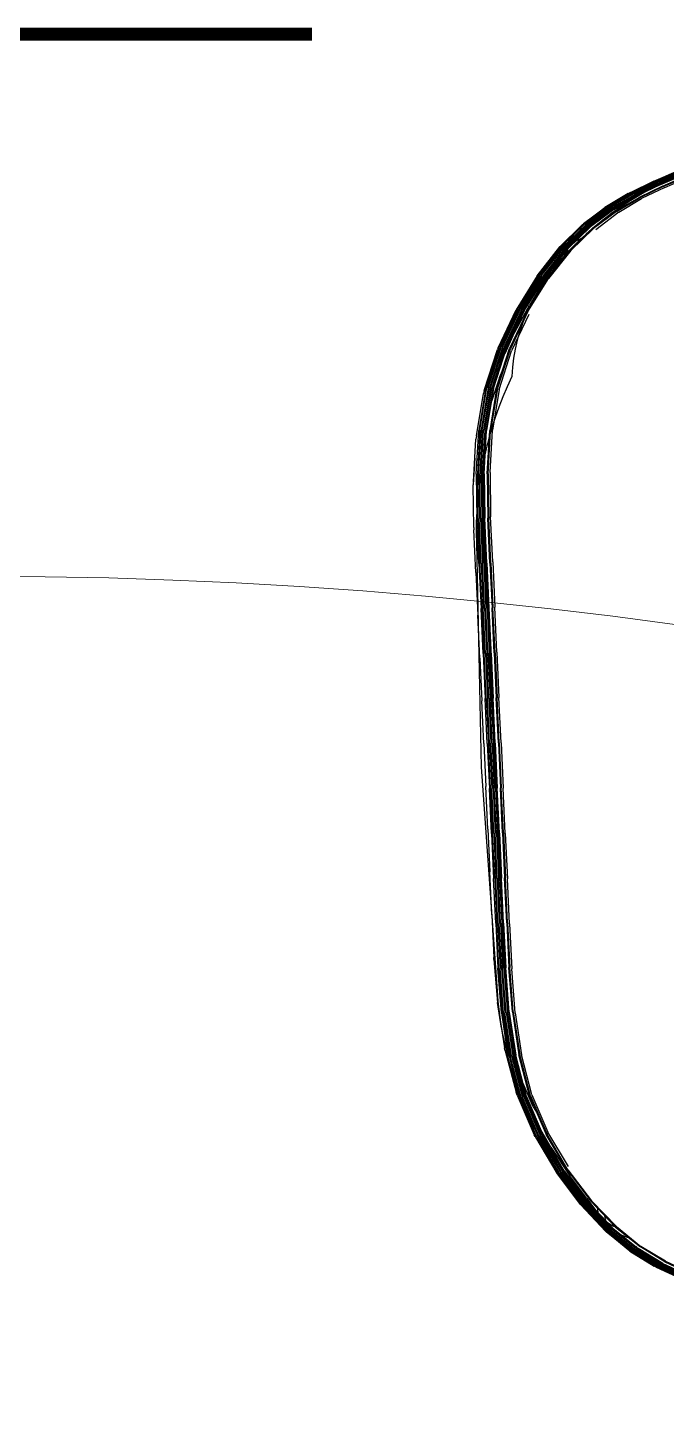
# Model space of a CAD drawing. Extents: x 526875 to 527530, y 3493038 to 3493574.
# Drawn here: x 527117.56 to 527120.01, y 3493321.85 to 3493327.13 of the extents above; entities that cross this region are included whole.
import ezdxf

# ---------------------------------------------------------------- set-up
doc = ezdxf.new("R2010")
doc.units = 0
doc.header["$LTSCALE"] = 2
doc.layers.get('0').update_dxf_attribs({"linetype": 'CONTINUOUS'})
for name, color, linetype in [('L-WATER水景', 5, 'CONTINUOUS'), ('W-_ANTICOLLISION防撞措施', 6, 'CONTINUOUS'), ('W-_BOLLARD系船栓', 4, 'CONTINUOUS')]:
    doc.layers.add(name, color=color, linetype=linetype)

# ---------------------------------------------------------------- blocks, each defined once
blk = doc.blocks.new('$matou$00000056')
at = {"color": 0, "linetype": 'Continuous'}
for p, q in [((6384.1, 1659.9, 0), (6333.4, 1699.5, 0)), ((6384.7, 1660.6, 0), (6334, 1700.3, 0)), ((6385.1, 1661.1, 0), (6334.3, 1700.8, 0)), ((6385.3, 1661.4, 0), (6334.5, 1701.1, 0)), ((6389.7, 1666.3, 0), (6338.5, 1706.4, 0)), ((6389.8, 1666.4, 0), (6338.6, 1706.5, 0)), ((6339, 1707, 0), (6390.2, 1666.9, 0)), ((6391, 1667.8, 0), (6339.7, 1707.9, 0)), ((6340.8, 1709.5, 0), (6392.3, 1669.2, 0)), ((6394.1, 1671.1, 0), (6342.5, 1711.5, 0)), ((6344.5, 1713.5, 0), (6396.2, 1673.1, 0)), ((6398.6, 1675, 0), (6347, 1715.4, 0)), ((6349.9, 1717, 0), (6401.3, 1676.7, 0)), ((6404.5, 1676.7, 0), (6353.3, 1717, 0)), ((6357.3, 1714.4, 0), (6408.4, 1673.8, 0)), ((6394.1, 1671.1, 0), (6445.5, 1619.1, 0)), ((6447.7, 1621, 0), (6396.2, 1673.1, 0)), ((6398.6, 1675, 0), (6450.1, 1622.9, 0)), ((6452.5, 1624.7, 0), (6401.3, 1676.7, 0)), ((6404.5, 1676.7, 0), (6401.3, 1676.7, 0)), ((6404.5, 1676.7, 0), (6408.4, 1673.8, 0)), ((6404.5, 1676.7, 0), (6455.3, 1624.9, 0)), ((6458.5, 1622.3, 0), (6408.4, 1673.8, 0)), ((6384.7, 1660.6, 0), (6384.1, 1659.9, 0)), ((6384.1, 1659.9, 0), (6434.5, 1608.8, 0)), ((6384.7, 1660.6, 0), (6385.1, 1661.1, 0)), ((6384.7, 1660.6, 0), (6435.2, 1609.5, 0)), ((6385.3, 1661.3, 0), (6385.1, 1661.1, 0)), ((6385.1, 1661.1, 0), (6435.7, 1609.9, 0)), ((6385.3, 1661.4, 0), (6435.9, 1610.1, 0)), ((6385.3, 1661.3, 0), (6385.3, 1661.4, 0)), ((6389.8, 1666.4, 0), (6389.7, 1666.3, 0)), ((6389.7, 1666.3, 0), (6389.7, 1666.3, 0)), ((6389.7, 1666.3, 0), (6440.7, 1614.6, 0)), ((6389.8, 1666.4, 0), (6390.2, 1666.9, 0)), ((6389.8, 1666.4, 0), (6440.9, 1614.8, 0)), ((6391, 1667.8, 0), (6390.2, 1666.9, 0)), ((6441.3, 1615.2, 0), (6390.2, 1666.9, 0)), ((6391, 1667.8, 0), (6442.2, 1616, 0)), ((6443.6, 1617.3, 0), (6392.3, 1669.2, 0)), ((6440.7, 1614.6, 0), (6440.9, 1614.8, 0)), ((6440.7, 1614.6, 0), (6440.7, 1614.6, 0)), ((6491.6, 1547.4, 0), (6440.7, 1614.6, 0)), ((6441.3, 1615.2, 0), (6440.9, 1614.8, 0)), ((6491.8, 1547.5, 0), (6440.9, 1614.8, 0)), ((6441.3, 1615.2, 0), (6442.2, 1616, 0)), ((6441.3, 1615.2, 0), (6492.3, 1547.9, 0)), ((6493.2, 1548.6, 0), (6442.2, 1616, 0)), ((6443.6, 1617.3, 0), (6494.8, 1549.8, 0)), ((6496.8, 1551.3, 0), (6445.5, 1619.1, 0)), ((6447.7, 1621, 0), (6499.1, 1553.1, 0)), ((6501.4, 1554.9, 0), (6450.1, 1622.9, 0)), ((6452.5, 1624.7, 0), (6455.3, 1624.9, 0)), ((6452.5, 1624.7, 0), (6503.7, 1556.7, 0)), ((6506, 1557.1, 0), (6455.3, 1624.9, 0)), ((6458.5, 1622.3, 0), (6455.3, 1624.9, 0)), ((6458.5, 1622.3, 0), (6508.4, 1555, 0)), ((6435.2, 1609.5, 0), (6434.5, 1608.8, 0)), ((6484.9, 1542.2, 0), (6434.5, 1608.8, 0)), ((6435.2, 1609.5, 0), (6435.7, 1609.9, 0)), ((6485.7, 1542.8, 0), (6435.2, 1609.5, 0)), ((6435.9, 1610.1, 0), (6435.7, 1609.9, 0)), ((6486.1, 1543.1, 0), (6435.7, 1609.9, 0)), ((6486.4, 1543.4, 0), (6435.9, 1610.1, 0)), ((6435.9, 1610.1, 0), (6435.9, 1610.1, 0)), ((6443.3, 1610.9, 0), (6445.5, 1608.3, 0)), ((6458.3, 1580.6, 0), (6463, 1577.7, 0)), ((6474.1, 1570.5, 0), (6463, 1577.7, 0)), ((6550.3, 1465.4, 0), (6499.1, 1553.1, 0)), ((6501.4, 1554.9, 0), (6552.7, 1467, 0)), ((6506, 1557.1, 0), (6503.7, 1556.7, 0)), ((6554.9, 1468.5, 0), (6503.7, 1556.7, 0)), ((6506, 1557.1, 0), (6508.4, 1555, 0)), ((6506, 1557.1, 0), (6557, 1468.9, 0)), ((6559.1, 1466.8, 0), (6508.4, 1555, 0)), ((6484.9, 1542.2, 0), (6535.2, 1456.1, 0)), ((6485.1, 1545.1, 0), (6491.2, 1540.8, 0)), ((6485.7, 1542.8, 0), (6486.1, 1543.1, 0)), ((6485.7, 1542.8, 0), (6536, 1456.6, 0)), ((6486.3, 1543.3, 0), (6486.1, 1543.1, 0)), ((6486.1, 1543.1, 0), (6536.5, 1456.9, 0)), ((6486.3, 1543.3, 0), (6486.4, 1543.4, 0)), ((6486.4, 1543.4, 0), (6536.8, 1457.1, 0)), ((6503.4, 1527.3, 0), (6491.2, 1540.8, 0)), ((6491.8, 1547.5, 0), (6491.6, 1547.4, 0)), ((6491.6, 1547.4, 0), (6491.6, 1547.4, 0)), ((6491.6, 1547.4, 0), (6542.4, 1460.5, 0)), ((6491.8, 1547.5, 0), (6492.3, 1547.9, 0)), ((6491.8, 1547.5, 0), (6542.6, 1460.6, 0)), ((6493.2, 1548.6, 0), (6492.3, 1547.9, 0)), ((6543.1, 1461, 0), (6492.3, 1547.9, 0)), ((6493.2, 1548.6, 0), (6544.1, 1461.6, 0)), ((6545.8, 1462.6, 0), (6494.8, 1549.8, 0)), ((6496.8, 1551.3, 0), (6547.9, 1463.9, 0)), ((6506.7, 1521.6, 0), (6508.2, 1506, 0)), ((6524.1, 1478.9, 0), (6522.9, 1493.9, 0)), ((6545.1, 1448.3, 0), (6526.6, 1487.7, 0)), ((6550.3, 1465.4, 0), (6598.3, 1361.3, 0)), ((6600.8, 1362.5, 0), (6552.7, 1467, 0)), ((6554.9, 1468.5, 0), (6603, 1363.7, 0)), ((6605.1, 1363.7, 0), (6557, 1468.9, 0)), ((6559.1, 1466.8, 0), (6607, 1361.5, 0)), ((6582.3, 1353.7, 0), (6535.2, 1456.1, 0)), ((6583.2, 1354.1, 0), (6536, 1456.6, 0)), ((6583.7, 1354.3, 0), (6536.5, 1456.9, 0)), ((6584, 1354.5, 0), (6536.8, 1457.1, 0)), ((6590, 1357.3, 0), (6542.4, 1460.5, 0)), ((6590.2, 1357.4, 0), (6542.6, 1460.6, 0)), ((6543.1, 1461, 0), (6590.7, 1357.6, 0)), ((6591.8, 1358.1, 0), (6544.1, 1461.6, 0)), ((6545.1, 1448.3, 0), (6578.4, 1374.1, 0)), ((6545.8, 1462.6, 0), (6593.5, 1359, 0)), ((6595.8, 1360.1, 0), (6547.9, 1463.9, 0)), ((6616.5, 1279.4, 0), (6578.4, 1374.1, 0)), ((6582.3, 1353.7, 0), (6623.1, 1238.1, 0)), ((6583.2, 1354.1, 0), (6624, 1238.4, 0)), ((6583.7, 1354.3, 0), (6624.6, 1238.6, 0)), ((6584, 1354.5, 0), (6624.9, 1238.8, 0)), ((6590, 1357.3, 0), (6631.1, 1240.9, 0)), ((6590.2, 1357.4, 0), (6631.3, 1241, 0)), ((6631.9, 1241.2, 0), (6590.7, 1357.6, 0)), ((6591.8, 1358.1, 0), (6633, 1241.6, 0)), ((6634.9, 1242.2, 0), (6593.5, 1359, 0)), ((6595.8, 1360.1, 0), (6637.2, 1243.1, 0)), ((6639.8, 1244, 0), (6598.3, 1361.3, 0)), ((6600.8, 1362.5, 0), (6642.4, 1244.8, 0)), ((6644.8, 1245.6, 0), (6603, 1363.7, 0)), ((6605.1, 1363.7, 0), (6646.9, 1245.3, 0)), ((6648.8, 1242.8, 0), (6607, 1361.5, 0)), ((6580.7, 1344.1, 0), (6621, 1231.4, 0)), ((6616.5, 1279.4, 0), (6635.6, 1223.1, 0)), ((6651.3, 1110.1, 0), (6621, 1231.4, 0)), ((6654.5, 1112.6, 0), (6623.1, 1238.1, 0)), ((6655.4, 1112.8, 0), (6624, 1238.4, 0)), ((6656, 1113, 0), (6624.6, 1238.6, 0)), ((6656.3, 1113.1, 0), (6624.9, 1238.8, 0)), ((6662.7, 1114.6, 0), (6631.1, 1240.9, 0)), ((6663, 1114.7, 0), (6631.3, 1241, 0)), ((6631.9, 1241.2, 0), (6663.5, 1114.8, 0)), ((6664.7, 1115.1, 0), (6633, 1241.6, 0)), ((6634.9, 1242.2, 0), (6666.6, 1115.6, 0)), ((6669, 1116.2, 0), (6637.2, 1243.1, 0)), ((6639.8, 1244, 0), (6671.7, 1116.8, 0)), ((6674.4, 1117.4, 0), (6642.4, 1244.8, 0)), ((6644.8, 1245.6, 0), (6676.9, 1117.8, 0)), ((6679.1, 1117.2, 0), (6646.9, 1245.3, 0)), ((6648.8, 1242.8, 0), (6650.5, 1237.3, 0)), ((6682.9, 1109, 0), (6650.5, 1237.3, 0)), ((6649.5, 1148.3, 0), (6642.2, 1169.6, 0)), ((6649.5, 1148.3, 0), (6668.7, 1073, 0)), ((6662.7, 1114.6, 0), (6662.8, 1114.6, 0)), ((6662.7, 1114.6, 0), (6681.7, 981.7, 0)), ((6663, 1114.7, 0), (6662.8, 1114.6, 0)), ((6663, 1114.7, 0), (6663.5, 1114.8, 0)), ((6663, 1114.7, 0), (6681.9, 981.7, 0)), ((6682.5, 981.8, 0), (6663.5, 1114.8, 0)), ((6664.7, 1115.1, 0), (6683.7, 982, 0)), ((6685.7, 982.3, 0), (6666.6, 1115.6, 0)), ((6669, 1116.2, 0), (6688.1, 982.7, 0)), ((6690.9, 983.1, 0), (6671.7, 1116.8, 0)), ((6674.4, 1117.4, 0), (6693.6, 983.5, 0)), ((6696.1, 983.7, 0), (6676.9, 1117.8, 0)), ((6679.1, 1117.2, 0), (6698.4, 982.9, 0)), ((6679.1, 1117.2, 0), (6681.1, 1114.5, 0)), ((6682.9, 1109, 0), (6681.1, 1114.5, 0)), ((6651.3, 1110.1, 0), (6669.6, 981.7, 0)), ((6654.5, 1112.6, 0), (6673.3, 980.2, 0)), ((6655.4, 1112.8, 0), (6674.3, 980.4, 0)), ((6656, 1113, 0), (6674.8, 980.5, 0)), ((6656.3, 1113, 0), (6656, 1113, 0)), ((6656.3, 1113, 0), (6656.3, 1113.1, 0)), ((6656.3, 1113.1, 0), (6675.2, 980.6, 0)), ((6682.9, 1109, 0), (6684.5, 1099.6, 0)), ((6703.9, 966.4, 0), (6684.5, 1099.6, 0)), ((6678.7, 846.9, 0), (6669.6, 981.7, 0)), ((6682.7, 842.7, 0), (6673.3, 980.2, 0)), ((6683.7, 842.8, 0), (6674.3, 980.4, 0)), ((6684.3, 842.9, 0), (6674.8, 980.5, 0)), ((6684.6, 843, 0), (6675.2, 980.6, 0)), ((6691.2, 843.7, 0), (6681.7, 981.7, 0)), ((6691.4, 843.7, 0), (6681.9, 981.7, 0)), ((6682.5, 981.8, 0), (6692, 843.8, 0)), ((6693.2, 843.9, 0), (6683.7, 982, 0)), ((6685.7, 982.3, 0), (6695.2, 844.1, 0)), ((6697.7, 844.4, 0), (6688.1, 982.7, 0)), ((6690.9, 983.1, 0), (6700.4, 844.6, 0)), ((6703.2, 844.8, 0), (6693.6, 983.5, 0)), ((6696.1, 983.7, 0), (6705.8, 844.8, 0)), ((6708.1, 844.1, 0), (6698.4, 982.9, 0)), ((6703.9, 966.4, 0), (6705.2, 955.9, 0)), ((6714.9, 820.1, 0), (6705.2, 955.9, 0)), ((6709.6, 893.8, 0), (6715.6, 810.8, 0)), ((6678.7, 846.9, 0), (6681.8, 706.2, 0)), ((6682.7, 842.7, 0), (6685.9, 701.7, 0)), ((6683.7, 842.8, 0), (6686.8, 701.8, 0)), ((6684.3, 842.9, 0), (6687.4, 701.8, 0)), ((6684.6, 843, 0), (6687.8, 701.8, 0)), ((6691.2, 843.7, 0), (6694.4, 702.2, 0)), ((6691.4, 843.7, 0), (6694.6, 702.3, 0)), ((6695.2, 702.3, 0), (6692, 843.8, 0)), ((6693.2, 843.9, 0), (6696.4, 702.4, 0)), ((6698.4, 702.5, 0), (6695.2, 844.1, 0)), ((6697.7, 844.4, 0), (6700.9, 702.6, 0)), ((6703.6, 702.8, 0), (6700.4, 844.6, 0)), ((6703.2, 844.8, 0), (6706.4, 702.8, 0)), ((6709, 702.8, 0), (6705.8, 844.8, 0)), ((6708.1, 844.1, 0), (6711.3, 702.1, 0)), ((6718.8, 674.1, 0), (6715.6, 810.8, 0)), ((6681.9, 562.4, 0), (6681.8, 706.2, 0)), ((6685.9, 558.8, 0), (6685.9, 701.7, 0)), ((6686.8, 558.8, 0), (6686.8, 701.8, 0)), ((6687.4, 558.8, 0), (6687.4, 701.8, 0)), ((6687.8, 558.8, 0), (6687.8, 701.8, 0)), ((6694.4, 559, 0), (6694.4, 702.2, 0)), ((6694.6, 559, 0), (6694.6, 702.3, 0)), ((6695.2, 702.3, 0), (6695.2, 559, 0)), ((6696.4, 559.1, 0), (6696.4, 702.4, 0)), ((6698.4, 702.5, 0), (6698.4, 559.1, 0)), ((6700.9, 559.2, 0), (6700.9, 702.6, 0)), ((6703.6, 702.8, 0), (6703.6, 559.3, 0)), ((6706.4, 559.3, 0), (6706.4, 702.8, 0)), ((6709, 702.8, 0), (6709, 559.3, 0)), ((6711.3, 558.7, 0), (6711.3, 702.1, 0)), ((6718.8, 674.1, 0), (6718.8, 667.4, 0)), ((6718.8, 530.9, 0), (6718.8, 667.4, 0)), ((6681.9, 562.4, 0), (6681.9, 418.3, 0)), ((6685.9, 558.8, 0), (6685.9, 415.5, 0)), ((6686.8, 558.8, 0), (6686.8, 415.6, 0)), ((6687.4, 558.8, 0), (6687.4, 415.6, 0)), ((6687.8, 558.8, 0), (6687.8, 415.6, 0)), ((6694.4, 559, 0), (6694.4, 415.6, 0)), ((6694.6, 559, 0), (6694.6, 415.6, 0)), ((6695.2, 415.6, 0), (6695.2, 559, 0)), ((6696.4, 559.1, 0), (6696.4, 415.7, 0)), ((6698.4, 415.7, 0), (6698.4, 559.1, 0)), ((6700.9, 559.2, 0), (6700.9, 415.7, 0)), ((6703.6, 415.7, 0), (6703.6, 559.3, 0)), ((6706.4, 559.3, 0), (6706.4, 415.7, 0)), ((6709, 415.7, 0), (6709, 559.3, 0)), ((6711.3, 558.7, 0), (6711.3, 415.3, 0)), ((6718.8, 530.9, 0), (6718.8, 394.4, 0)), ((6682, 274, 0), (6681.9, 418.3, 0)), ((6685.9, 272.1, 0), (6685.9, 415.5, 0)), ((6686.8, 272.1, 0), (6686.8, 415.6, 0)), ((6687.4, 272.1, 0), (6687.4, 415.6, 0)), ((6687.8, 272.1, 0), (6687.8, 415.6, 0)), ((6694.4, 272.1, 0), (6694.4, 415.6, 0)), ((6694.6, 272.1, 0), (6694.6, 415.6, 0)), ((6695.2, 415.6, 0), (6695.2, 272.1, 0)), ((6696.4, 272.1, 0), (6696.4, 415.7, 0)), ((6698.4, 415.7, 0), (6698.4, 272.1, 0)), ((6700.9, 272.1, 0), (6700.9, 415.7, 0)), ((6703.6, 415.7, 0), (6703.6, 272.1, 0)), ((6706.4, 272.1, 0), (6706.4, 415.7, 0)), ((6709, 415.7, 0), (6709, 272.1, 0)), ((6711.3, 271.8, 0), (6711.3, 415.3, 0)), ((6718.8, 257.9, 0), (6718.8, 394.4, 0)), ((6682, 274, 0), (6682, 129.5, 0)), ((6685.9, 272.1, 0), (6685.9, 128.6, 0)), ((6686.8, 272.1, 0), (6686.8, 128.6, 0)), ((6687.4, 272.1, 0), (6687.4, 128.6, 0)), ((6687.8, 272.1, 0), (6687.8, 128.6, 0)), ((6694.4, 272.1, 0), (6694.4, 128.5, 0)), ((6694.6, 272.1, 0), (6694.6, 128.5, 0)), ((6695.2, 128.5, 0), (6695.2, 272.1, 0)), ((6696.4, 272.1, 0), (6696.4, 128.5, 0)), ((6698.4, 128.5, 0), (6698.4, 272.1, 0)), ((6700.9, 272.1, 0), (6700.9, 128.5, 0)), ((6703.6, 128.5, 0), (6703.6, 272.1, 0)), ((6706.4, 272.1, 0), (6706.4, 128.5, 0)), ((6709, 128.5, 0), (6709, 272.1, 0)), ((6711.3, 271.8, 0), (6711.3, 128.4, 0)), ((6718.8, 257.9, 0), (6718.8, 121.4, 0)), ((6682, -15.1, 0), (6682, 129.5, 0)), ((6685.9, -15.1, 0), (6685.9, 128.6, 0)), ((6686.8, -15.1, 0), (6686.8, 128.6, 0)), ((6687.4, -15.1, 0), (6687.4, 128.6, 0)), ((6687.8, -15.1, 0), (6687.8, 128.6, 0)), ((6694.4, -15.1, 0), (6694.4, 128.5, 0)), ((6694.6, -15.1, 0), (6694.6, 128.5, 0)), ((6695.2, 128.5, 0), (6695.2, -15.1, 0)), ((6696.4, -15.1, 0), (6696.4, 128.5, 0)), ((6698.4, 128.5, 0), (6698.4, -15.1, 0)), ((6700.9, -15.1, 0), (6700.9, 128.5, 0)), ((6703.6, 128.5, 0), (6703.6, -15.1, 0)), ((6706.4, -15.1, 0), (6706.4, 128.5, 0)), ((6709, 128.5, 0), (6709, -15.1, 0)), ((6711.3, -15.1, 0), (6711.3, 128.4, 0)), ((6718.8, -15.1, 0), (6718.8, 121.4, 0)), ((6682, -15.1, 0), (6682, -159.6, 0)), ((6685.9, -15.1, 0), (6685.9, -158.7, 0)), ((6686.8, -15.1, 0), (6686.8, -158.7, 0)), ((6687.4, -15.1, 0), (6687.4, -158.7, 0)), ((6687.8, -15.1, 0), (6687.8, -158.7, 0)), ((6694.4, -15.1, 0), (6694.4, -158.7, 0)), ((6694.6, -15.1, 0), (6694.6, -158.7, 0)), ((6695.2, -158.7, 0), (6695.2, -15.1, 0)), ((6696.4, -15.1, 0), (6696.4, -158.7, 0)), ((6698.4, -158.7, 0), (6698.4, -15.1, 0)), ((6700.9, -15.1, 0), (6700.9, -158.7, 0)), ((6703.6, -158.7, 0), (6703.6, -15.1, 0)), ((6706.4, -15.1, 0), (6706.4, -158.7, 0)), ((6709, -158.7, 0), (6709, -15.1, 0)), ((6711.3, -15.1, 0), (6711.3, -158.5, 0)), ((6718.8, -15.1, 0), (6718.8, -151.6, 0)), ((6682, -304.1, 0), (6682, -159.6, 0)), ((6685.9, -302.3, 0), (6685.9, -158.7, 0)), ((6686.8, -302.3, 0), (6686.8, -158.7, 0)), ((6687.4, -302.3, 0), (6687.4, -158.7, 0)), ((6687.8, -302.3, 0), (6687.8, -158.7, 0)), ((6694.4, -302.3, 0), (6694.4, -158.7, 0)), ((6694.6, -445.8, 0), (6694.6, -158.7, 0)), ((6695.2, -158.7, 0), (6695.2, -302.3, 0)), ((6696.4, -302.3, 0), (6696.4, -158.7, 0)), ((6698.4, -158.7, 0), (6698.4, -302.3, 0)), ((6700.9, -302.3, 0), (6700.9, -158.7, 0)), ((6703.6, -158.7, 0), (6703.6, -302.3, 0)), ((6706.4, -302.3, 0), (6706.4, -158.7, 0)), ((6709, -158.7, 0), (6709, -302.3, 0)), ((6711.3, -302, 0), (6711.3, -158.5, 0)), ((6718.8, -288.1, 0), (6718.8, -151.6, 0)), ((6718.8, -288.1, 0), (6718.8, -424.6, 0)), ((6682, -304.1, 0), (6681.9, -448.4, 0)), ((6685.9, -302.3, 0), (6685.9, -445.7, 0)), ((6686.8, -302.3, 0), (6686.8, -445.7, 0)), ((6687.4, -302.3, 0), (6687.4, -445.7, 0)), ((6687.8, -302.3, 0), (6687.8, -445.7, 0)), ((6694.4, -302.3, 0), (6694.4, -445.8, 0)), ((6695.2, -445.8, 0), (6695.2, -302.3, 0)), ((6696.4, -302.3, 0), (6696.4, -445.8, 0)), ((6698.4, -445.9, 0), (6698.4, -302.3, 0)), ((6700.9, -302.3, 0), (6700.9, -445.9, 0)), ((6703.6, -445.9, 0), (6703.6, -302.3, 0)), ((6706.4, -302.3, 0), (6706.4, -445.9, 0)), ((6709, -445.9, 0), (6709, -302.3, 0)), ((6711.3, -302, 0), (6711.3, -445.4, 0)), ((6718.8, -561.1, 0), (6718.8, -424.6, 0)), ((6681.9, -592.5, 0), (6681.9, -448.4, 0)), ((6685.9, -588.9, 0), (6685.9, -445.7, 0)), ((6686.8, -588.9, 0), (6686.8, -445.7, 0)), ((6687.4, -589, 0), (6687.4, -445.7, 0)), ((6687.8, -589, 0), (6687.8, -445.7, 0)), ((6694.4, -589.2, 0), (6694.4, -445.8, 0)), ((6694.6, -589.2, 0), (6694.6, -445.8, 0)), ((6695.2, -445.8, 0), (6695.2, -589.2, 0)), ((6696.4, -589.3, 0), (6696.4, -445.8, 0)), ((6698.4, -445.9, 0), (6698.4, -589.3, 0)), ((6700.9, -589.4, 0), (6700.9, -445.9, 0)), ((6703.6, -445.9, 0), (6703.6, -589.5, 0)), ((6706.4, -589.5, 0), (6706.4, -445.9, 0)), ((6709, -445.9, 0), (6709, -589.5, 0)), ((6711.3, -588.9, 0), (6711.3, -445.4, 0)), ((6718.8, -561.1, 0), (6718.8, -697.6, 0)), ((6681.9, -592.5, 0), (6681.8, -736.3, 0)), ((6685.9, -588.9, 0), (6685.9, -731.8, 0)), ((6686.8, -588.9, 0), (6686.8, -731.9, 0)), ((6687.4, -589, 0), (6687.4, -731.9, 0)), ((6687.8, -589, 0), (6687.8, -732, 0)), ((6694.4, -589.2, 0), (6694.4, -732.4, 0)), ((6694.6, -589.2, 0), (6694.6, -732.4, 0)), ((6695.2, -732.5, 0), (6695.2, -589.2, 0)), ((6696.4, -589.3, 0), (6696.4, -732.6, 0)), ((6698.4, -732.7, 0), (6698.4, -589.3, 0)), ((6700.9, -589.4, 0), (6700.9, -732.8, 0)), ((6703.6, -733, 0), (6703.6, -589.5, 0)), ((6706.4, -589.5, 0), (6706.4, -733, 0)), ((6709, -733, 0), (6709, -589.5, 0)), ((6711.3, -588.9, 0), (6711.3, -732.3, 0)), ((6718.8, -704.3, 0), (6718.8, -697.6, 0)), ((6682.7, -872.9, 0), (6685.9, -731.8, 0)), ((6683.7, -873, 0), (6686.8, -731.9, 0)), ((6684.3, -873.1, 0), (6687.4, -731.9, 0)), ((6684.6, -873.1, 0), (6687.8, -732, 0)), ((6708.1, -874.2, 0), (6711.3, -732.3, 0)), ((6718.8, -704.3, 0), (6715.6, -841, 0)), ((6678.7, -877, 0), (6681.8, -736.3, 0)), ((6691.2, -873.9, 0), (6694.4, -732.4, 0)), ((6691.4, -873.9, 0), (6694.6, -732.4, 0)), ((6695.2, -732.5, 0), (6692, -873.9, 0)), ((6693.2, -874.1, 0), (6696.4, -732.6, 0)), ((6698.4, -732.7, 0), (6695.2, -874.3, 0)), ((6697.7, -874.5, 0), (6700.9, -732.8, 0)), ((6703.6, -733, 0), (6700.4, -874.8, 0)), ((6703.2, -875, 0), (6706.4, -733, 0)), ((6709, -733, 0), (6705.8, -875, 0)), ((6709.5, -924.8, 0), (6715.6, -841, 0)), ((6678.7, -877, 0), (6669.6, -1011.9, 0)), ((6682.7, -872.9, 0), (6673.3, -1010.4, 0)), ((6683.7, -873, 0), (6674.3, -1010.6, 0)), ((6684.3, -873.1, 0), (6674.8, -1010.7, 0)), ((6684.6, -873.1, 0), (6675.2, -1010.7, 0)), ((6691.2, -873.9, 0), (6681.7, -1011.9, 0)), ((6691.4, -873.9, 0), (6681.9, -1011.9, 0)), ((6682.5, -1012, 0), (6692, -873.9, 0)), ((6693.2, -874.1, 0), (6683.7, -1012.2, 0)), ((6685.7, -1012.5, 0), (6695.2, -874.3, 0)), ((6697.7, -874.5, 0), (6688.1, -1012.9, 0)), ((6690.9, -1013.3, 0), (6700.4, -874.8, 0)), ((6703.2, -875, 0), (6693.6, -1013.7, 0)), ((6696.1, -1013.9, 0), (6705.8, -875, 0)), ((6708.1, -874.2, 0), (6698.4, -1013.1, 0)), ((6714.9, -850.3, 0), (6705.2, -986.1, 0)), ((6703.9, -996.6, 0), (6705.2, -986.1, 0)), ((6651.3, -1140.2, 0), (6669.6, -1011.9, 0)), ((6654.5, -1142.7, 0), (6673.3, -1010.4, 0)), ((6655.4, -1143, 0), (6674.3, -1010.6, 0)), ((6656, -1143.1, 0), (6674.8, -1010.7, 0)), ((6656.3, -1143.2, 0), (6675.2, -1010.7, 0)), ((6662.7, -1144.8, 0), (6681.7, -1011.9, 0)), ((6663, -1144.9, 0), (6681.9, -1011.9, 0)), ((6682.5, -1012, 0), (6663.5, -1145, 0)), ((6664.7, -1145.3, 0), (6683.7, -1012.2, 0)), ((6685.7, -1012.5, 0), (6666.6, -1145.8, 0)), ((6669, -1146.4, 0), (6688.1, -1012.9, 0)), ((6690.9, -1013.3, 0), (6671.7, -1147, 0)), ((6674.4, -1147.6, 0), (6693.6, -1013.7, 0)), ((6696.1, -1013.9, 0), (6676.9, -1148, 0)), ((6679.1, -1147.4, 0), (6698.4, -1013.1, 0)), ((6703.9, -996.6, 0), (6684.5, -1129.8, 0)), ((6649.5, -1178.5, 0), (6668.7, -1103.2, 0)), ((6651.3, -1140.2, 0), (6621, -1261.5, 0)), ((6682.9, -1139.2, 0), (6650.5, -1267.4, 0)), ((6682.9, -1139.2, 0), (6681.1, -1144.7, 0)), ((6682.9, -1139.2, 0), (6684.5, -1129.8, 0)), ((6654.5, -1142.7, 0), (6623.1, -1268.3, 0)), ((6655.4, -1143, 0), (6624, -1268.6, 0)), ((6656, -1143.1, 0), (6624.6, -1268.8, 0)), ((6656.3, -1143.2, 0), (6624.9, -1268.9, 0)), ((6662.7, -1144.8, 0), (6631.1, -1271.1, 0)), ((6663, -1144.9, 0), (6631.3, -1271.2, 0)), ((6631.9, -1271.4, 0), (6663.5, -1145, 0)), ((6664.7, -1145.3, 0), (6633, -1271.8, 0)), ((6634.9, -1272.4, 0), (6666.6, -1145.8, 0)), ((6669, -1146.4, 0), (6637.2, -1273.2, 0)), ((6639.8, -1274.1, 0), (6671.7, -1147, 0)), ((6674.4, -1147.6, 0), (6642.4, -1275, 0)), ((6644.8, -1275.8, 0), (6676.9, -1148, 0)), ((6679.1, -1147.4, 0), (6646.9, -1275.5, 0)), ((6656.3, -1143.2, 0), (6656, -1143.1, 0)), ((6656.3, -1143.2, 0), (6656.3, -1143.2, 0)), ((6662.7, -1144.8, 0), (6662.8, -1144.8, 0)), ((6663, -1144.9, 0), (6662.8, -1144.8, 0)), ((6663, -1144.9, 0), (6663.5, -1145, 0)), ((6679.1, -1147.4, 0), (6681.1, -1144.7, 0)), ((6649.5, -1178.5, 0), (6642.2, -1199.9, 0)), ((6616.5, -1309.6, 0), (6635.6, -1253.3, 0)), ((6580.7, -1374.3, 0), (6621, -1261.5, 0)), ((6582.3, -1383.8, 0), (6623.1, -1268.3, 0)), ((6583.2, -1384.2, 0), (6624, -1268.6, 0)), ((6583.7, -1384.5, 0), (6624.6, -1268.8, 0)), ((6584, -1384.7, 0), (6624.9, -1268.9, 0)), ((6590, -1387.5, 0), (6631.1, -1271.1, 0)), ((6590.2, -1387.6, 0), (6631.3, -1271.2, 0)), ((6631.9, -1271.4, 0), (6590.7, -1387.8, 0)), ((6591.8, -1388.3, 0), (6633, -1271.8, 0)), ((6634.9, -1272.4, 0), (6593.5, -1389.2, 0)), ((6595.8, -1390.2, 0), (6637.2, -1273.2, 0)), ((6639.8, -1274.1, 0), (6598.3, -1391.5, 0)), ((6600.8, -1392.7, 0), (6642.4, -1275, 0)), ((6644.8, -1275.8, 0), (6603, -1393.9, 0)), ((6605.1, -1393.9, 0), (6646.9, -1275.5, 0)), ((6648.8, -1273, 0), (6607, -1391.7, 0)), ((6648.8, -1273, 0), (6650.5, -1267.4, 0)), ((6616.5, -1309.6, 0), (6578.4, -1404.3, 0)), ((6582.3, -1383.8, 0), (6535.2, -1486.2, 0)), ((6583.2, -1384.2, 0), (6536, -1486.8, 0)), ((6583.7, -1384.5, 0), (6536.5, -1487.1, 0)), ((6584, -1384.7, 0), (6536.8, -1487.3, 0)), ((6590, -1387.5, 0), (6542.4, -1490.7, 0)), ((6590.2, -1387.6, 0), (6542.6, -1490.8, 0)), ((6543.1, -1491.1, 0), (6590.7, -1387.8, 0)), ((6591.8, -1388.3, 0), (6544.1, -1491.8, 0)), ((6545.1, -1478.5, 0), (6578.4, -1404.3, 0)), ((6545.8, -1492.8, 0), (6593.5, -1389.2, 0)), ((6595.8, -1390.2, 0), (6547.9, -1494.1, 0)), ((6550.3, -1495.6, 0), (6598.3, -1391.5, 0)), ((6600.8, -1392.7, 0), (6552.7, -1497.2, 0)), ((6554.9, -1498.7, 0), (6603, -1393.9, 0)), ((6605.1, -1393.9, 0), (6557, -1499.1, 0)), ((6559.1, -1497, 0), (6607, -1391.7, 0)), ((6484.9, -1572.3, 0), (6535.2, -1486.2, 0)), ((6485.7, -1572.9, 0), (6536, -1486.8, 0)), ((6486.1, -1573.3, 0), (6536.5, -1487.1, 0)), ((6486.4, -1573.5, 0), (6536.8, -1487.3, 0)), ((6491.6, -1577.6, 0), (6542.4, -1490.7, 0)), ((6491.8, -1577.7, 0), (6542.6, -1490.8, 0)), ((6543.1, -1491.1, 0), (6492.3, -1578.1, 0)), ((6493.2, -1578.8, 0), (6544.1, -1491.8, 0)), ((6545.8, -1492.8, 0), (6494.8, -1580, 0)), ((6496.8, -1581.5, 0), (6547.9, -1494.1, 0)), ((6545.1, -1478.5, 0), (6526.6, -1517.8, 0)), ((6550.3, -1495.6, 0), (6499.1, -1583.3, 0)), ((6501.4, -1585.1, 0), (6552.7, -1497.2, 0)), ((6554.9, -1498.7, 0), (6503.7, -1586.9, 0)), ((6506, -1587.3, 0), (6557, -1499.1, 0)), ((6559.1, -1497, 0), (6508.4, -1585.2, 0)), ((6524.1, -1509, 0), (6522.9, -1524, 0)), ((6506.7, -1551.8, 0), (6508.2, -1536.2, 0)), ((6484.9, -1572.3, 0), (6434.5, -1638.9, 0)), ((6485.7, -1572.9, 0), (6435.2, -1639.6, 0)), ((6486.1, -1573.3, 0), (6435.7, -1640, 0)), ((6486.4, -1573.5, 0), (6435.9, -1640.3, 0)), ((6491.6, -1577.6, 0), (6440.7, -1644.8, 0)), ((6491.8, -1577.7, 0), (6440.9, -1645, 0)), ((6441.3, -1645.4, 0), (6492.3, -1578.1, 0)), ((6493.2, -1578.8, 0), (6442.2, -1646.2, 0)), ((6443.6, -1647.5, 0), (6494.8, -1580, 0)), ((6496.8, -1581.5, 0), (6445.5, -1649.2, 0)), ((6485.1, -1575.3, 0), (6491.2, -1570.9, 0)), ((6485.7, -1572.9, 0), (6486.1, -1573.3, 0)), ((6486.3, -1573.5, 0), (6486.1, -1573.3, 0)), ((6486.3, -1573.5, 0), (6486.4, -1573.5, 0)), ((6503.4, -1557.5, 0), (6491.2, -1570.9, 0)), ((6491.6, -1577.6, 0), (6491.6, -1577.6, 0)), ((6491.8, -1577.7, 0), (6491.6, -1577.6, 0)), ((6491.8, -1577.7, 0), (6492.3, -1578.1, 0)), ((6493.2, -1578.8, 0), (6492.3, -1578.1, 0)), ((6447.7, -1651.1, 0), (6499.1, -1583.3, 0)), ((6501.4, -1585.1, 0), (6450.1, -1653.1, 0)), ((6452.5, -1654.8, 0), (6503.7, -1586.9, 0)), ((6506, -1587.3, 0), (6455.3, -1655.1, 0)), ((6458.2, -1610.8, 0), (6463, -1607.9, 0)), ((6458.5, -1652.5, 0), (6508.4, -1585.2, 0)), ((6474.1, -1600.7, 0), (6463, -1607.9, 0)), ((6506, -1587.3, 0), (6503.7, -1586.9, 0)), ((6506, -1587.3, 0), (6508.4, -1585.2, 0)), ((6379.5, -1687.2, 0), (6430, -1634.2, 0)), ((6384.1, -1690, 0), (6434.5, -1638.9, 0)), ((6384.7, -1690.8, 0), (6435.2, -1639.6, 0)), ((6385.1, -1691.2, 0), (6435.7, -1640, 0)), ((6385.3, -1691.5, 0), (6435.9, -1640.3, 0)), ((6435.2, -1639.6, 0), (6434.5, -1638.9, 0)), ((6435.2, -1639.6, 0), (6435.7, -1640, 0)), ((6435.9, -1640.2, 0), (6435.7, -1640, 0)), ((6435.9, -1640.2, 0), (6435.9, -1640.3, 0)), ((6443.3, -1641.1, 0), (6445.5, -1638.5, 0)), ((6389.7, -1696.5, 0), (6440.7, -1644.8, 0)), ((6389.8, -1696.6, 0), (6440.9, -1645, 0)), ((6441.3, -1645.4, 0), (6390.2, -1697.1, 0)), ((6391, -1697.9, 0), (6442.2, -1646.2, 0)), ((6443.6, -1647.5, 0), (6392.3, -1699.4, 0)), ((6394.1, -1701.3, 0), (6445.5, -1649.2, 0)), ((6447.7, -1651.1, 0), (6396.2, -1703.3, 0)), ((6398.6, -1705.2, 0), (6450.1, -1653.1, 0)), ((6452.5, -1654.8, 0), (6401.3, -1706.9, 0)), ((6404.5, -1706.9, 0), (6455.3, -1655.1, 0)), ((6458.5, -1652.5, 0), (6408.4, -1704, 0)), ((6440.7, -1644.8, 0), (6440.9, -1645, 0)), ((6440.7, -1644.8, 0), (6440.7, -1644.8, 0)), ((6441.3, -1645.4, 0), (6440.9, -1645, 0)), ((6441.3, -1645.4, 0), (6442.2, -1646.2, 0)), ((6452.5, -1654.8, 0), (6455.3, -1655.1, 0)), ((6458.5, -1652.5, 0), (6455.3, -1655.1, 0)), ((6379.5, -1687.2, 0), (6329.4, -1727.2, 0)), ((6384.1, -1690, 0), (6333.4, -1729.7, 0)), ((6384.7, -1690.8, 0), (6334, -1730.5, 0)), ((6385.1, -1691.2, 0), (6334.3, -1730.9, 0)), ((6385.3, -1691.5, 0), (6334.6, -1731.2, 0)), ((6389.7, -1696.5, 0), (6338.4, -1736.6, 0)), ((6389.8, -1696.6, 0), (6338.6, -1736.7, 0)), ((6339, -1737.2, 0), (6390.2, -1697.1, 0)), ((6391, -1697.9, 0), (6339.7, -1738.1, 0)), ((6384.7, -1690.8, 0), (6384.1, -1690, 0)), ((6384.7, -1690.8, 0), (6385.1, -1691.2, 0)), ((6385.3, -1691.4, 0), (6385.1, -1691.2, 0)), ((6385.3, -1691.4, 0), (6385.3, -1691.5, 0)), ((6389.8, -1696.6, 0), (6389.7, -1696.5, 0)), ((6389.7, -1696.5, 0), (6389.7, -1696.5, 0)), ((6389.8, -1696.6, 0), (6390.2, -1697.1, 0)), ((6391, -1697.9, 0), (6390.2, -1697.1, 0)), ((6279.4, -1759.1, 0), (6329.4, -1727.2, 0)), ((6340.8, -1739.7, 0), (6392.3, -1699.4, 0)), ((6394.1, -1701.3, 0), (6342.4, -1741.7, 0)), ((6344.5, -1743.7, 0), (6396.2, -1703.3, 0)), ((6398.6, -1705.2, 0), (6347, -1745.6, 0)), ((6349.9, -1747.1, 0), (6401.3, -1706.9, 0)), ((6404.5, -1706.9, 0), (6353.3, -1747.1, 0)), ((6357.3, -1744.6, 0), (6408.4, -1704, 0)), ((6404.5, -1706.9, 0), (6401.3, -1706.9, 0)), ((6404.5, -1706.9, 0), (6408.4, -1704, 0)), ((6282.6, -1761.8, 0), (6333.4, -1729.7, 0)), ((6283.1, -1762.7, 0), (6334, -1730.5, 0)), ((6283.4, -1763.1, 0), (6334.3, -1730.9, 0)), ((6283.6, -1763.5, 0), (6334.6, -1731.2, 0)), ((6287, -1769.1, 0), (6338.4, -1736.6, 0)), ((6287.2, -1769.2, 0), (6338.6, -1736.7, 0)), ((6339, -1737.2, 0), (6287.5, -1769.7, 0)), ((6288.1, -1770.7, 0), (6339.7, -1738.1, 0)), ((6340.8, -1739.7, 0), (6289.2, -1772.4, 0)), ((6290.6, -1774.4, 0), (6342.4, -1741.7, 0)), ((6344.5, -1743.7, 0), (6292.6, -1776.5, 0)), ((6295.1, -1778.5, 0), (6347, -1745.6, 0)), ((6349.9, -1747.1, 0), (6298.1, -1779.8, 0)), ((6301.6, -1780, 0), (6353.3, -1747.1, 0)), ((6357.3, -1744.6, 0), (6305.4, -1778, 0)), ((6349.9, -1747.1, 0), (6353.3, -1747.1, 0)), ((6279.4, -1759.1, 0), (6229, -1787.4, 0)), ((6282.6, -1761.8, 0), (6231.5, -1790.5, 0)), ((6283.1, -1762.7, 0), (6231.9, -1791.4, 0)), ((6283.4, -1763.1, 0), (6232.2, -1791.9, 0)), ((6283.6, -1763.5, 0), (6232.3, -1792.2, 0)), ((6287, -1769.1, 0), (6235.4, -1798.1, 0)), ((6287.2, -1769.2, 0), (6235.5, -1798.2, 0)), ((6235.8, -1798.8, 0), (6287.5, -1769.7, 0)), ((6288.1, -1770.7, 0), (6236.4, -1799.8, 0)), ((6237.3, -1801.5, 0), (6289.2, -1772.4, 0)), ((6290.6, -1774.4, 0), (6238.6, -1803.6, 0)), ((6240.5, -1805.8, 0), (6292.6, -1776.5, 0)), ((6295.1, -1778.5, 0), (6242.8, -1807.8, 0)), ((6245.8, -1809.2, 0), (6298.1, -1779.8, 0)), ((6301.6, -1780, 0), (6249.2, -1809.5, 0)), ((6252.9, -1808.2, 0), (6305.4, -1778, 0))]:
    blk.add_line(p, q, dxfattribs=at)
at = {"layer": 'W-_BOLLARD系船栓', "elevation": 0}
blk.add_lwpolyline([(-6727, -15.1, 0.047361), (-6712.2, -120.4, 0.071059), (-6549.7, -364.2, 0.106743), (-4524.6, -1531, 0.083644), (-2645.5, -1972.5, -0.010282), (5565.9, -2012.7, -0.041262), (6105.1, -1863.2, 0.304271), (6623.1, -1179.8, 0.082265), (6714.7, -654.3), (6727, 59.7), (6714.7, 773.7, 0.082265), (6623.1, 1299.2, 0.256696), (6105.1, 1839.6, 0.028009), (5545.4, 1985.1, 0.02503), (-2645.5, 1949, 0.085737), (-4525.7, 1505.9, 0.098082), (-6474.2, 408.5, 0.055987), (-6646.5, 216.4, 0.167612), (-6727, -15.1)], format="xyb", dxfattribs=at)

msp = doc.modelspace()

# ---------------------------------------------------------------- linework, layer by layer
at = {"layer": 'L-WATER水景', "lineweight": 5}
msp.add_circle((527117.3841, 3493306.0291), 19, dxfattribs=at)
at = {"layer": 'W-_ANTICOLLISION防撞措施', "linetype": 'Continuous', "lineweight": 0, "const_width": 0.05, "flags": 128}
msp.add_lwpolyline([(527094.6512, 3493327.1029), (527118.6512, 3493327.1029)], dxfattribs=at)

# ---------------------------------------------------------------- block references
at = {"layer": 'L-WATER水景', "color": 8, "lineweight": 0, "xscale": 0.0018, "yscale": 0.0012, "zscale": 0.001291236534000011, "rotation": 182.6690366972091}
msp.add_blockref('$matou$00000056', (527131.3911, 3493324.9344), dxfattribs=at)

doc.saveas('drawing.dxf')
